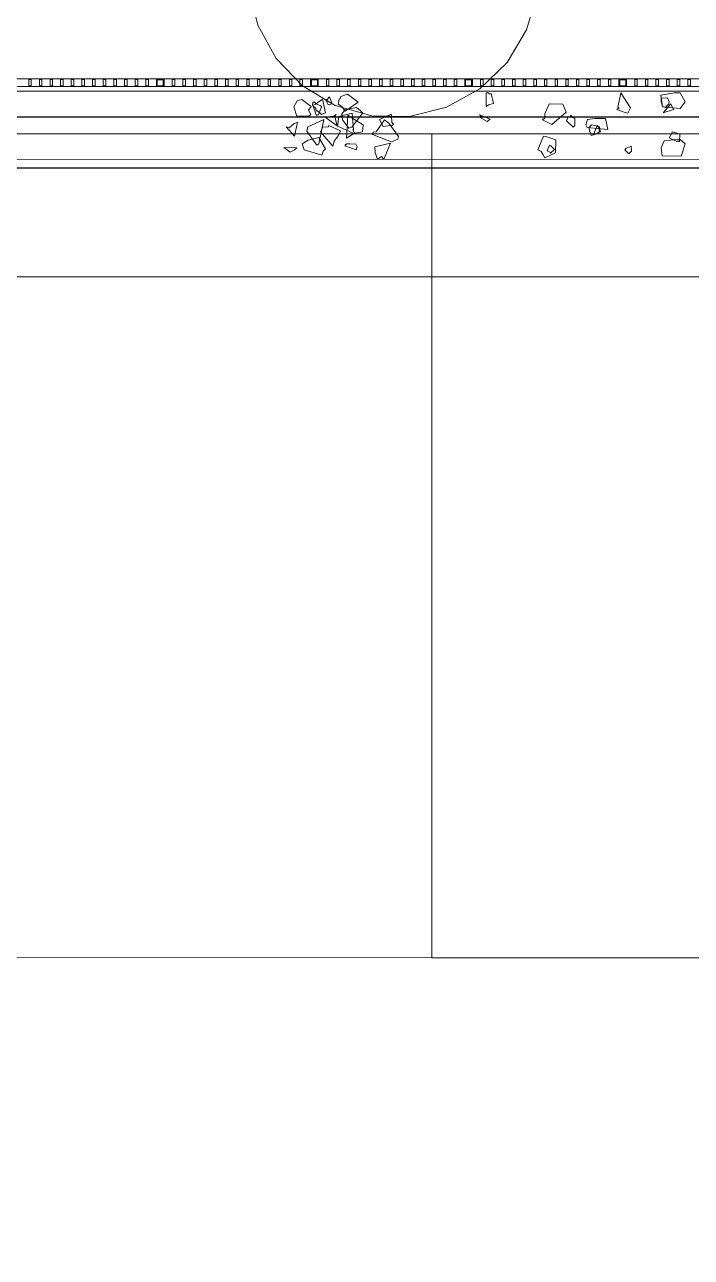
# Model space of a CAD drawing. Header units: millimetres. Extents: x -31757 to 121236, y -27283 to 59400.
# Drawn here: x 52705 to 60541, y -12800 to 1683 of the extents above; entities that cross this region are included whole.
import ezdxf

# ---------------------------------------------------------------- set-up
doc = ezdxf.new("R2010")
doc.units = ezdxf.units.MM
for name, color, linetype, lineweight in [('10_見えがかり', 7, 'Continuous', 13), ('30_敷地・外構', 8, 'Continuous', 9), ('90_図枠', 7, 'Continuous', 25)]:
    doc.layers.add(name, color=color, linetype=linetype, lineweight=lineweight)

msp = doc.modelspace()

# ---------------------------------------------------------------- linework, layer by layer
at = {"layer": '10_見えがかり'}
for points in [[(58728, 2051), (58605, 1622), (58375, 1239), (58054, 929), (57663, 713), (57230, 605), (56784, 612), (56355, 735), (55972, 965), (55662, 1286), (55446, 1677), (55338, 2110)], [(51942, 1047), (54960, 1046), (57978, 1046), (60996, 1046), (64014, 1046), (67032, 1046), (70050, 1045)], [(52676, 1046), (52819, 1046), (52963, 1046), (53106, 1046), (53393, 1046), (53537, 1046), (54254, 1046), (54254, 1039), (54254, 1024), (54254, 1016), (54254, 1009), (54254, 994), (54254, 986), (54254, 979), (54254, 971), (54254, 964), (54254, 956), (54111, 956), (53967, 956), (53824, 956), (53680, 956), (53537, 956), (53393, 956), (53250, 956), (53106, 956), (52963, 956), (52676, 956)], [(52760, 1039), (52763, 1039), (52768, 1039), (52770, 1039), (52775, 1039), (52778, 1039), (52783, 1039), (52783, 1033), (52783, 1020), (52783, 1014), (52783, 1001), (52783, 995), (52783, 989), (52783, 983), (52783, 976), (52783, 970), (52783, 964), (52780, 964), (52775, 964), (52773, 964), (52770, 964), (52765, 964), (52763, 964), (52760, 964), (52758, 964), (52755, 964), (52753, 964), (52753, 970), (52753, 976), (52753, 983), (52753, 989), (52753, 995), (52753, 1001), (52753, 1014), (52753, 1026), (52753, 1033), (52753, 1039), (52755, 1039), (52758, 1039), (52760, 1039)], [(52885, 1039), (52888, 1039), (52890, 1039), (52893, 1039), (52895, 1039), (52898, 1039), (52900, 1039), (52903, 1039), (52908, 1039), (52908, 1026), (52908, 1020), (52908, 1008), (52908, 1001), (52908, 995), (52908, 989), (52908, 983), (52908, 976), (52908, 970), (52908, 964), (52905, 964), (52900, 964), (52898, 964), (52895, 964), (52893, 964), (52888, 964), (52885, 964), (52883, 964), (52880, 964), (52878, 964), (52878, 976), (52878, 989), (52878, 1008), (52878, 1014), (52878, 1026), (52878, 1033), (52878, 1039), (52880, 1039), (52883, 1039), (52885, 1039)], [(53010, 1039), (53013, 1039), (53018, 1039), (53023, 1039), (53025, 1039), (53028, 1039), (53030, 1039), (53033, 1039), (53033, 1026), (53033, 1020), (53033, 1008), (53033, 1001), (53033, 976), (53033, 970), (53033, 964), (53030, 964), (53028, 964), (53025, 964), (53023, 964), (53020, 964), (53018, 964), (53015, 964), (53013, 964), (53010, 964), (53008, 964), (53005, 964), (53003, 964), (53003, 970), (53003, 976), (53003, 983), (53003, 989), (53003, 1001), (53003, 1008), (53003, 1014), (53003, 1020), (53003, 1026), (53003, 1033), (53003, 1039), (53005, 1039), (53008, 1039), (53010, 1039)], [(53135, 1039), (53138, 1039), (53145, 1039), (53148, 1039), (53150, 1039), (53153, 1039), (53155, 1039), (53158, 1039), (53158, 1026), (53158, 1020), (53158, 1014), (53158, 1008), (53158, 995), (53158, 989), (53158, 983), (53158, 976), (53158, 964), (53155, 964), (53153, 964), (53150, 964), (53148, 964), (53145, 964), (53140, 964), (53138, 964), (53135, 964), (53133, 964), (53130, 964), (53128, 964), (53128, 983), (53128, 989), (53128, 1008), (53128, 1014), (53128, 1020), (53128, 1039), (53130, 1039), (53133, 1039), (53135, 1039)], [(53261, 1039), (53263, 1039), (53266, 1039), (53268, 1039), (53271, 1039), (53273, 1039), (53276, 1039), (53278, 1039), (53281, 1039), (53283, 1039), (53283, 1033), (53283, 1020), (53283, 1014), (53283, 1008), (53283, 995), (53283, 983), (53283, 970), (53283, 964), (53281, 964), (53276, 964), (53273, 964), (53271, 964), (53268, 964), (53266, 964), (53263, 964), (53256, 964), (53253, 964), (53253, 970), (53253, 976), (53253, 995), (53253, 1008), (53253, 1020), (53253, 1026), (53253, 1033), (53253, 1039), (53256, 1039), (53258, 1039), (53261, 1039)], [(53386, 1039), (53391, 1039), (53393, 1039), (53396, 1039), (53398, 1039), (53401, 1039), (53403, 1039), (53406, 1039), (53408, 1039), (53408, 1033), (53408, 1026), (53408, 1020), (53408, 1014), (53408, 1008), (53408, 1001), (53408, 995), (53408, 989), (53408, 983), (53408, 976), (53408, 964), (53406, 964), (53403, 964), (53398, 964), (53396, 964), (53393, 964), (53391, 964), (53388, 964), (53386, 964), (53383, 964), (53381, 964), (53378, 964), (53378, 970), (53378, 976), (53378, 983), (53378, 989), (53378, 995), (53378, 1001), (53378, 1008), (53378, 1014), (53378, 1020), (53378, 1026), (53378, 1033), (53378, 1039), (53383, 1039), (53386, 1039)], [(53511, 1039), (53516, 1039), (53518, 1039), (53521, 1039), (53526, 1039), (53528, 1039), (53533, 1039), (53533, 1026), (53533, 1020), (53533, 1008), (53533, 1001), (53533, 989), (53533, 983), (53533, 976), (53533, 970), (53533, 964), (53531, 964), (53528, 964), (53523, 964), (53521, 964), (53516, 964), (53513, 964), (53511, 964), (53508, 964), (53506, 964), (53503, 964), (53503, 970), (53503, 976), (53503, 989), (53503, 995), (53503, 1001), (53503, 1008), (53503, 1014), (53503, 1026), (53503, 1033), (53503, 1039), (53506, 1039), (53508, 1039), (53511, 1039)], [(53636, 1039), (53639, 1039), (53641, 1039), (53644, 1039), (53649, 1039), (53654, 1039), (53659, 1039), (53659, 1033), (53659, 1020), (53659, 1014), (53659, 1001), (53659, 995), (53659, 989), (53659, 983), (53659, 976), (53659, 970), (53659, 964), (53656, 964), (53654, 964), (53651, 964), (53649, 964), (53646, 964), (53644, 964), (53641, 964), (53639, 964), (53636, 964), (53631, 964), (53629, 964), (53629, 970), (53629, 976), (53629, 989), (53629, 1001), (53629, 1014), (53629, 1020), (53629, 1026), (53629, 1033), (53629, 1039), (53631, 1039), (53634, 1039), (53636, 1039)], [(53759, 1039), (53761, 1039), (53764, 1039), (53766, 1039), (53769, 1039), (53771, 1039), (53774, 1039), (53776, 1039), (53779, 1039), (53784, 1039), (53784, 976), (53784, 964), (53781, 964), (53779, 964), (53774, 964), (53771, 964), (53769, 964), (53766, 964), (53764, 964), (53761, 964), (53759, 964), (53756, 964), (53754, 964), (53754, 970), (53754, 976), (53754, 983), (53754, 989), (53754, 995), (53754, 1001), (53754, 1014), (53754, 1020), (53754, 1026), (53754, 1033), (53754, 1039), (53759, 1039)], [(53884, 1039), (53886, 1039), (53889, 1039), (53891, 1039), (53894, 1039), (53896, 1039), (53899, 1039), (53901, 1039), (53904, 1039), (53906, 1039), (53909, 1039), (53909, 1033), (53909, 1026), (53909, 1020), (53909, 1014), (53909, 1008), (53909, 1001), (53909, 995), (53909, 989), (53909, 983), (53909, 976), (53909, 964), (53906, 964), (53904, 964), (53899, 964), (53896, 964), (53891, 964), (53889, 964), (53884, 964), (53881, 964), (53879, 964), (53879, 970), (53879, 976), (53879, 983), (53879, 989), (53879, 995), (53879, 1001), (53879, 1008), (53879, 1014), (53879, 1026), (53879, 1033), (53879, 1039), (53881, 1039), (53884, 1039)], [(54011, 1039), (54014, 1039), (54016, 1039), (54019, 1039), (54021, 1039), (54024, 1039), (54026, 1039), (54029, 1039), (54031, 1039), (54034, 1039), (54034, 1033), (54034, 1026), (54034, 1020), (54034, 1014), (54034, 1008), (54034, 1001), (54034, 995), (54034, 989), (54034, 983), (54034, 976), (54034, 970), (54034, 964), (54031, 964), (54029, 964), (54026, 964), (54024, 964), (54021, 964), (54019, 964), (54016, 964), (54011, 964), (54009, 964), (54006, 964), (54004, 964), (54004, 970), (54004, 976), (54004, 983), (54004, 989), (54004, 1001), (54004, 1008), (54004, 1020), (54004, 1026), (54004, 1039), (54006, 1039), (54009, 1039), (54011, 1039)], [(54137, 1039), (54139, 1039), (54142, 1039), (54147, 1039), (54149, 1039), (54152, 1039), (54154, 1039), (54157, 1039), (54159, 1039), (54159, 1033), (54159, 1026), (54159, 1014), (54159, 1008), (54159, 1001), (54159, 995), (54159, 976), (54159, 970), (54159, 964), (54157, 964), (54154, 964), (54152, 964), (54149, 964), (54147, 964), (54142, 964), (54139, 964), (54137, 964), (54134, 964), (54132, 964), (54129, 964), (54129, 970), (54129, 976), (54129, 983), (54129, 995), (54129, 1008), (54129, 1026), (54129, 1033), (54129, 1039), (54132, 1039), (54137, 1039)], [(54254, 1031), (54254, 1039), (54254, 1046), (54262, 1046), (54269, 1046), (54277, 1046), (54284, 1046), (54292, 1046), (54299, 1046), (54307, 1046), (54314, 1046), (54329, 1046), (54337, 1046), (54344, 1046), (54344, 1039), (54344, 1031), (54344, 1024), (54344, 1009), (54344, 1001), (54344, 994), (54344, 986), (54344, 979), (54344, 971), (54344, 956), (54329, 956), (54322, 956), (54314, 956), (54307, 956), (54299, 956), (54284, 956), (54277, 956), (54269, 956), (54254, 956), (54254, 964), (54254, 971), (54254, 979), (54254, 994), (54254, 1001), (54254, 1009), (54254, 1024), (54254, 1031)], [(54264, 1025), (54264, 1031), (54264, 1036), (54270, 1036), (54288, 1036), (54293, 1036), (54299, 1036), (54305, 1036), (54311, 1036), (54317, 1036), (54328, 1036), (54334, 1036), (54334, 1031), (54334, 1025), (54334, 1019), (54334, 1013), (54334, 1007), (54334, 1001), (54334, 996), (54334, 990), (54334, 984), (54334, 978), (54334, 966), (54328, 966), (54323, 966), (54317, 966), (54311, 966), (54305, 966), (54299, 966), (54293, 966), (54282, 966), (54276, 966), (54270, 966), (54264, 966), (54264, 972), (54264, 978), (54264, 990), (54264, 1001), (54264, 1007), (54264, 1013), (54264, 1019), (54264, 1025)], [(54344, 986), (54344, 994), (54344, 1001), (54344, 1009), (54344, 1016), (54344, 1031), (54344, 1039), (54344, 1046), (54488, 1046), (54631, 1046), (54918, 1046), (55062, 1046), (55205, 1046), (55349, 1046), (55492, 1046), (55779, 1046), (55923, 1046), (56066, 1046), (56066, 1039), (56066, 1031), (56066, 1024), (56066, 1016), (56066, 1009), (56066, 1001), (56066, 994), (56066, 986), (56066, 979), (56066, 971), (56066, 956), (55923, 956), (55779, 956), (55636, 956), (55492, 956), (55349, 956), (55205, 956), (55062, 956), (54918, 956), (54775, 956), (54631, 956), (54488, 956), (54344, 956), (54344, 964), (54344, 971), (54344, 986)], [(54444, 1039), (54447, 1039), (54449, 1039), (54452, 1039), (54454, 1039), (54459, 1039), (54462, 1039), (54464, 1039), (54467, 1039), (54469, 1039), (54469, 1033), (54469, 1026), (54469, 1020), (54469, 1014), (54469, 1008), (54469, 989), (54469, 976), (54469, 964), (54467, 964), (54464, 964), (54462, 964), (54459, 964), (54454, 964), (54452, 964), (54449, 964), (54447, 964), (54444, 964), (54442, 964), (54439, 964), (54439, 970), (54439, 976), (54439, 989), (54439, 995), (54439, 1001), (54439, 1008), (54439, 1014), (54439, 1020), (54439, 1026), (54439, 1039), (54442, 1039), (54444, 1039)], [(54569, 1039), (54572, 1039), (54574, 1039), (54577, 1039), (54579, 1039), (54582, 1039), (54584, 1039), (54587, 1039), (54589, 1039), (54592, 1039), (54594, 1039), (54594, 1033), (54594, 1026), (54594, 1020), (54594, 1014), (54594, 1008), (54594, 1001), (54594, 995), (54594, 989), (54594, 983), (54594, 976), (54594, 964), (54592, 964), (54589, 964), (54587, 964), (54584, 964), (54582, 964), (54579, 964), (54577, 964), (54574, 964), (54572, 964), (54569, 964), (54567, 964), (54564, 964), (54564, 970), (54564, 976), (54564, 983), (54564, 989), (54564, 995), (54564, 1014), (54564, 1020), (54564, 1026), (54564, 1039), (54567, 1039), (54569, 1039)], [(54697, 1039), (54700, 1039), (54705, 1039), (54707, 1039), (54712, 1039), (54715, 1039), (54720, 1039), (54720, 1033), (54720, 1026), (54720, 1020), (54720, 1014), (54720, 995), (54720, 989), (54720, 983), (54720, 976), (54720, 970), (54720, 964), (54717, 964), (54712, 964), (54710, 964), (54707, 964), (54705, 964), (54702, 964), (54700, 964), (54697, 964), (54695, 964), (54692, 964), (54690, 964), (54690, 970), (54690, 976), (54690, 983), (54690, 989), (54690, 995), (54690, 1008), (54690, 1020), (54690, 1026), (54690, 1033), (54690, 1039), (54692, 1039), (54695, 1039), (54697, 1039)], [(54817, 1039), (54820, 1039), (54822, 1039), (54825, 1039), (54827, 1039), (54830, 1039), (54832, 1039), (54835, 1039), (54837, 1039), (54840, 1039), (54842, 1039), (54845, 1039), (54845, 970), (54845, 964), (54842, 964), (54840, 964), (54837, 964), (54835, 964), (54832, 964), (54827, 964), (54825, 964), (54822, 964), (54820, 964), (54817, 964), (54815, 964), (54815, 970), (54815, 983), (54815, 989), (54815, 995), (54815, 1001), (54815, 1008), (54815, 1014), (54815, 1020), (54815, 1026), (54815, 1033), (54815, 1039), (54817, 1039)], [(54945, 1039), (54947, 1039), (54950, 1039), (54952, 1039), (54955, 1039), (54957, 1039), (54960, 1039), (54965, 1039), (54967, 1039), (54970, 1039), (54970, 1033), (54970, 1014), (54970, 1008), (54970, 1001), (54970, 995), (54970, 989), (54970, 983), (54970, 976), (54970, 964), (54967, 964), (54965, 964), (54962, 964), (54960, 964), (54957, 964), (54955, 964), (54952, 964), (54950, 964), (54945, 964), (54942, 964), (54940, 964), (54940, 970), (54940, 976), (54940, 983), (54940, 989), (54940, 1001), (54940, 1008), (54940, 1014), (54940, 1020), (54940, 1026), (54940, 1039), (54942, 1039), (54945, 1039)], [(55072, 1039), (55075, 1039), (55077, 1039), (55080, 1039), (55082, 1039), (55085, 1039), (55087, 1039), (55090, 1039), (55092, 1039), (55095, 1039), (55095, 1033), (55095, 1026), (55095, 1014), (55095, 1001), (55095, 989), (55095, 983), (55095, 976), (55095, 970), (55095, 964), (55092, 964), (55090, 964), (55087, 964), (55085, 964), (55080, 964), (55075, 964), (55072, 964), (55070, 964), (55067, 964), (55065, 964), (55065, 970), (55065, 976), (55065, 983), (55065, 995), (55065, 1008), (55065, 1020), (55065, 1026), (55065, 1033), (55065, 1039), (55067, 1039), (55070, 1039), (55072, 1039)], [(55198, 1039), (55200, 1039), (55203, 1039), (55205, 1039), (55208, 1039), (55210, 1039), (55213, 1039), (55218, 1039), (55220, 1039), (55220, 1033), (55220, 1026), (55220, 1020), (55220, 1014), (55220, 1008), (55220, 1001), (55220, 995), (55220, 989), (55220, 983), (55220, 976), (55220, 970), (55220, 964), (55218, 964), (55215, 964), (55213, 964), (55210, 964), (55208, 964), (55205, 964), (55203, 964), (55200, 964), (55198, 964), (55193, 964), (55190, 964), (55190, 970), (55190, 976), (55190, 989), (55190, 1001), (55190, 1008), (55190, 1014), (55190, 1020), (55190, 1026), (55190, 1033), (55190, 1039), (55193, 1039), (55198, 1039)], [(55320, 1039), (55323, 1039), (55325, 1039), (55333, 1039), (55335, 1039), (55338, 1039), (55340, 1039), (55343, 1039), (55345, 1039), (55345, 1033), (55345, 1020), (55345, 1014), (55345, 1001), (55345, 995), (55345, 989), (55345, 983), (55345, 976), (55345, 964), (55343, 964), (55340, 964), (55338, 964), (55335, 964), (55333, 964), (55330, 964), (55328, 964), (55325, 964), (55323, 964), (55320, 964), (55318, 964), (55315, 964), (55315, 970), (55315, 976), (55315, 983), (55315, 989), (55315, 995), (55315, 1001), (55315, 1008), (55315, 1014), (55315, 1020), (55315, 1026), (55315, 1033), (55315, 1039), (55318, 1039), (55320, 1039)], [(55448, 1039), (55450, 1039), (55453, 1039), (55455, 1039), (55460, 1039), (55463, 1039), (55465, 1039), (55468, 1039), (55470, 1039), (55470, 1033), (55470, 1026), (55470, 1008), (55470, 1001), (55470, 995), (55470, 989), (55470, 976), (55470, 970), (55470, 964), (55468, 964), (55465, 964), (55463, 964), (55460, 964), (55458, 964), (55455, 964), (55453, 964), (55450, 964), (55448, 964), (55445, 964), (55443, 964), (55440, 964), (55440, 970), (55440, 983), (55440, 989), (55440, 995), (55440, 1001), (55440, 1008), (55440, 1014), (55440, 1020), (55440, 1033), (55440, 1039), (55443, 1039), (55445, 1039), (55448, 1039)], [(55573, 1039), (55576, 1039), (55578, 1039), (55581, 1039), (55583, 1039), (55586, 1039), (55588, 1039), (55591, 1039), (55593, 1039), (55596, 1039), (55596, 1033), (55596, 1026), (55596, 1020), (55596, 1014), (55596, 1008), (55596, 1001), (55596, 995), (55596, 989), (55596, 983), (55596, 976), (55596, 970), (55596, 964), (55593, 964), (55591, 964), (55588, 964), (55586, 964), (55583, 964), (55581, 964), (55578, 964), (55576, 964), (55573, 964), (55571, 964), (55568, 964), (55566, 964), (55566, 976), (55566, 989), (55566, 1014), (55566, 1020), (55566, 1026), (55566, 1033), (55566, 1039), (55568, 1039), (55573, 1039)], [(55698, 1039), (55701, 1039), (55703, 1039), (55706, 1039), (55711, 1039), (55713, 1039), (55716, 1039), (55718, 1039), (55721, 1039), (55721, 1033), (55721, 1026), (55721, 1020), (55721, 1014), (55721, 1008), (55721, 1001), (55721, 995), (55721, 989), (55721, 983), (55721, 976), (55721, 970), (55721, 964), (55718, 964), (55716, 964), (55713, 964), (55711, 964), (55708, 964), (55706, 964), (55703, 964), (55701, 964), (55698, 964), (55696, 964), (55693, 964), (55691, 964), (55691, 970), (55691, 976), (55691, 989), (55691, 995), (55691, 1001), (55691, 1008), (55691, 1014), (55691, 1026), (55691, 1033), (55691, 1039), (55693, 1039), (55696, 1039), (55698, 1039)], [(55823, 1039), (55826, 1039), (55828, 1039), (55831, 1039), (55833, 1039), (55836, 1039), (55838, 1039), (55841, 1039), (55843, 1039), (55846, 1039), (55846, 1033), (55846, 1026), (55846, 1020), (55846, 1014), (55846, 1008), (55846, 1001), (55846, 989), (55846, 976), (55846, 970), (55846, 964), (55843, 964), (55841, 964), (55838, 964), (55836, 964), (55833, 964), (55828, 964), (55826, 964), (55823, 964), (55821, 964), (55818, 964), (55816, 964), (55816, 970), (55816, 983), (55816, 989), (55816, 995), (55816, 1001), (55816, 1014), (55816, 1020), (55816, 1033), (55816, 1039), (55818, 1039), (55821, 1039), (55823, 1039)], [(55948, 1039), (55951, 1039), (55953, 1039), (55958, 1039), (55963, 1039), (55966, 1039), (55968, 1039), (55971, 1039), (55971, 1033), (55971, 1026), (55971, 1020), (55971, 1014), (55971, 1001), (55971, 995), (55971, 989), (55971, 976), (55971, 970), (55971, 964), (55968, 964), (55966, 964), (55963, 964), (55961, 964), (55958, 964), (55956, 964), (55953, 964), (55951, 964), (55948, 964), (55943, 964), (55941, 964), (55941, 970), (55941, 983), (55941, 995), (55941, 1008), (55941, 1020), (55941, 1033), (55941, 1039), (55943, 1039), (55948, 1039)], [(56066, 1031), (56066, 1039), (56066, 1046), (56074, 1046), (56081, 1046), (56089, 1046), (56096, 1046), (56104, 1046), (56111, 1046), (56119, 1046), (56126, 1046), (56134, 1046), (56141, 1046), (56149, 1046), (56156, 1046), (56156, 1039), (56156, 1031), (56156, 1024), (56156, 1016), (56156, 1009), (56156, 1001), (56156, 986), (56156, 979), (56156, 971), (56156, 956), (56141, 956), (56134, 956), (56126, 956), (56119, 956), (56104, 956), (56096, 956), (56089, 956), (56081, 956), (56074, 956), (56066, 956), (56066, 964), (56066, 971), (56066, 979), (56066, 994), (56066, 1001), (56066, 1009), (56066, 1024), (56066, 1031)], [(56076, 1030), (56076, 1036), (56082, 1036), (56088, 1036), (56099, 1036), (56105, 1036), (56111, 1036), (56117, 1036), (56123, 1036), (56129, 1036), (56134, 1036), (56140, 1036), (56146, 1036), (56146, 1030), (56146, 1025), (56146, 1019), (56146, 1013), (56146, 1007), (56146, 1001), (56146, 990), (56146, 984), (56146, 978), (56146, 972), (56146, 966), (56140, 966), (56134, 966), (56117, 966), (56111, 966), (56105, 966), (56099, 966), (56094, 966), (56088, 966), (56082, 966), (56076, 966), (56076, 972), (56076, 978), (56076, 984), (56076, 990), (56076, 1001), (56076, 1007), (56076, 1013), (56076, 1019), (56076, 1025), (56076, 1030)], [(56156, 986), (56156, 994), (56156, 1001), (56156, 1009), (56156, 1016), (56156, 1024), (56156, 1031), (56156, 1039), (56156, 1046), (56443, 1046), (56587, 1046), (56730, 1046), (56873, 1046), (57017, 1046), (57160, 1046), (57304, 1046), (57447, 1046), (57591, 1046), (57878, 1046), (57878, 1039), (57878, 1031), (57878, 1024), (57878, 1016), (57878, 1009), (57878, 994), (57878, 979), (57878, 971), (57878, 956), (57734, 956), (57591, 956), (57447, 956), (57304, 956), (57160, 956), (57017, 956), (56873, 956), (56730, 956), (56587, 956), (56443, 956), (56156, 956), (56156, 964), (56156, 971), (56156, 979), (56156, 986)], [(56259, 1039), (56261, 1039), (56264, 1039), (56266, 1039), (56269, 1039), (56271, 1039), (56274, 1039), (56276, 1039), (56279, 1039), (56281, 1039), (56281, 1026), (56281, 1020), (56281, 995), (56281, 989), (56281, 976), (56281, 970), (56281, 964), (56279, 964), (56276, 964), (56274, 964), (56271, 964), (56269, 964), (56266, 964), (56264, 964), (56261, 964), (56256, 964), (56254, 964), (56251, 964), (56251, 970), (56251, 976), (56251, 982), (56251, 989), (56251, 995), (56251, 1020), (56251, 1026), (56251, 1032), (56251, 1039), (56254, 1039), (56256, 1039), (56259, 1039)], [(56384, 1039), (56386, 1039), (56389, 1039), (56394, 1039), (56396, 1039), (56399, 1039), (56401, 1039), (56404, 1039), (56406, 1039), (56406, 1026), (56406, 1020), (56406, 1014), (56406, 1007), (56406, 976), (56406, 970), (56406, 964), (56404, 964), (56401, 964), (56399, 964), (56396, 964), (56394, 964), (56391, 964), (56389, 964), (56386, 964), (56384, 964), (56381, 964), (56379, 964), (56376, 964), (56376, 970), (56376, 982), (56376, 989), (56376, 995), (56376, 1001), (56376, 1007), (56376, 1014), (56376, 1020), (56376, 1026), (56376, 1032), (56376, 1039), (56379, 1039), (56381, 1039), (56384, 1039)], [(56509, 1039), (56514, 1039), (56519, 1039), (56521, 1039), (56524, 1039), (56529, 1039), (56531, 1039), (56531, 1032), (56531, 1026), (56531, 1020), (56531, 1014), (56531, 995), (56531, 989), (56531, 982), (56531, 976), (56531, 964), (56529, 964), (56526, 964), (56524, 964), (56521, 964), (56519, 964), (56516, 964), (56514, 964), (56509, 964), (56504, 964), (56501, 964), (56501, 970), (56501, 976), (56501, 982), (56501, 989), (56501, 995), (56501, 1007), (56501, 1014), (56501, 1026), (56501, 1032), (56501, 1039), (56504, 1039), (56506, 1039), (56509, 1039)], [(56634, 1039), (56637, 1039), (56639, 1039), (56642, 1039), (56647, 1039), (56649, 1039), (56652, 1039), (56654, 1039), (56657, 1039), (56657, 1032), (56657, 1026), (56657, 1020), (56657, 1014), (56657, 1007), (56657, 1001), (56657, 995), (56657, 989), (56657, 982), (56657, 976), (56657, 970), (56657, 964), (56654, 964), (56652, 964), (56649, 964), (56647, 964), (56642, 964), (56639, 964), (56637, 964), (56634, 964), (56632, 964), (56629, 964), (56627, 964), (56627, 970), (56627, 976), (56627, 982), (56627, 989), (56627, 995), (56627, 1001), (56627, 1014), (56627, 1020), (56627, 1026), (56627, 1032), (56627, 1039), (56629, 1039), (56634, 1039)], [(56759, 1039), (56762, 1039), (56764, 1039), (56767, 1039), (56769, 1039), (56774, 1039), (56777, 1039), (56779, 1039), (56782, 1039), (56782, 1032), (56782, 1026), (56782, 1020), (56782, 1014), (56782, 995), (56782, 989), (56782, 982), (56782, 976), (56782, 970), (56782, 964), (56779, 964), (56777, 964), (56774, 964), (56772, 964), (56769, 964), (56767, 964), (56764, 964), (56762, 964), (56759, 964), (56757, 964), (56754, 964), (56752, 964), (56752, 970), (56752, 976), (56752, 982), (56752, 995), (56752, 1001), (56752, 1007), (56752, 1014), (56752, 1020), (56752, 1026), (56752, 1032), (56752, 1039), (56754, 1039), (56757, 1039), (56759, 1039)], [(56884, 1039), (56887, 1039), (56892, 1039), (56897, 1039), (56899, 1039), (56902, 1039), (56904, 1039), (56907, 1039), (56907, 1032), (56907, 1026), (56907, 1020), (56907, 1014), (56907, 1007), (56907, 995), (56907, 989), (56907, 976), (56907, 964), (56904, 964), (56902, 964), (56899, 964), (56894, 964), (56889, 964), (56887, 964), (56884, 964), (56882, 964), (56877, 964), (56877, 970), (56877, 982), (56877, 989), (56877, 1001), (56877, 1014), (56877, 1032), (56877, 1039), (56879, 1039), (56882, 1039), (56884, 1039)], [(57009, 1039), (57012, 1039), (57014, 1039), (57017, 1039), (57019, 1039), (57022, 1039), (57024, 1039), (57027, 1039), (57029, 1039), (57032, 1039), (57032, 1032), (57032, 1026), (57032, 1007), (57032, 1001), (57032, 995), (57032, 989), (57032, 982), (57032, 976), (57032, 970), (57032, 964), (57029, 964), (57027, 964), (57024, 964), (57022, 964), (57019, 964), (57017, 964), (57014, 964), (57012, 964), (57009, 964), (57007, 964), (57004, 964), (57002, 964), (57002, 970), (57002, 976), (57002, 995), (57002, 1007), (57002, 1014), (57002, 1020), (57002, 1026), (57002, 1032), (57002, 1039), (57004, 1039), (57009, 1039)], [(57132, 1039), (57135, 1039), (57137, 1039), (57140, 1039), (57142, 1039), (57145, 1039), (57147, 1039), (57150, 1039), (57152, 1039), (57157, 1039), (57157, 1032), (57157, 1026), (57157, 1020), (57157, 1014), (57157, 1007), (57157, 1001), (57157, 995), (57157, 989), (57157, 982), (57157, 976), (57157, 964), (57155, 964), (57152, 964), (57150, 964), (57147, 964), (57145, 964), (57142, 964), (57140, 964), (57135, 964), (57132, 964), (57130, 964), (57127, 964), (57127, 970), (57127, 976), (57127, 982), (57127, 989), (57127, 995), (57127, 1001), (57127, 1007), (57127, 1014), (57127, 1020), (57127, 1026), (57127, 1032), (57127, 1039), (57132, 1039)], [(57260, 1039), (57262, 1039), (57272, 1039), (57275, 1039), (57282, 1039), (57282, 1020), (57282, 1014), (57282, 995), (57282, 989), (57282, 982), (57282, 964), (57277, 964), (57275, 964), (57272, 964), (57270, 964), (57267, 964), (57262, 964), (57260, 964), (57257, 964), (57255, 964), (57252, 964), (57252, 970), (57252, 982), (57252, 989), (57252, 1001), (57252, 1014), (57252, 1032), (57252, 1039), (57260, 1039)], [(57385, 1039), (57390, 1039), (57395, 1039), (57402, 1039), (57405, 1039), (57407, 1039), (57407, 1032), (57407, 1026), (57407, 1020), (57407, 1014), (57407, 1007), (57407, 995), (57407, 989), (57407, 982), (57407, 976), (57407, 964), (57405, 964), (57402, 964), (57400, 964), (57397, 964), (57395, 964), (57390, 964), (57387, 964), (57385, 964), (57382, 964), (57377, 964), (57377, 970), (57377, 976), (57377, 982), (57377, 989), (57377, 995), (57377, 1007), (57377, 1014), (57377, 1020), (57377, 1026), (57377, 1032), (57377, 1039), (57380, 1039), (57382, 1039), (57385, 1039)], [(57507, 1039), (57510, 1039), (57512, 1039), (57515, 1039), (57517, 1039), (57520, 1039), (57522, 1039), (57525, 1039), (57530, 1039), (57532, 1039), (57532, 1032), (57532, 1026), (57532, 1020), (57532, 1014), (57532, 1007), (57532, 976), (57532, 964), (57530, 964), (57527, 964), (57525, 964), (57522, 964), (57520, 964), (57517, 964), (57515, 964), (57512, 964), (57510, 964), (57507, 964), (57505, 964), (57502, 964), (57502, 970), (57502, 976), (57502, 982), (57502, 989), (57502, 1001), (57502, 1014), (57502, 1020), (57502, 1026), (57502, 1032), (57502, 1039), (57505, 1039), (57507, 1039)], [(57635, 1039), (57638, 1039), (57640, 1039), (57645, 1039), (57648, 1039), (57650, 1039), (57653, 1039), (57658, 1039), (57658, 1026), (57658, 1020), (57658, 1014), (57658, 1007), (57658, 1001), (57658, 995), (57658, 982), (57658, 976), (57658, 964), (57653, 964), (57650, 964), (57648, 964), (57645, 964), (57643, 964), (57640, 964), (57635, 964), (57633, 964), (57630, 964), (57628, 964), (57628, 970), (57628, 976), (57628, 995), (57628, 1001), (57628, 1007), (57628, 1014), (57628, 1020), (57628, 1032), (57628, 1039), (57633, 1039), (57635, 1039)], [(57760, 1039), (57763, 1039), (57765, 1039), (57770, 1039), (57773, 1039), (57775, 1039), (57778, 1039), (57780, 1039), (57783, 1039), (57783, 1026), (57783, 1020), (57783, 1014), (57783, 1007), (57783, 1001), (57783, 995), (57783, 989), (57783, 982), (57783, 976), (57783, 964), (57780, 964), (57778, 964), (57775, 964), (57773, 964), (57770, 964), (57768, 964), (57765, 964), (57763, 964), (57758, 964), (57755, 964), (57753, 964), (57753, 970), (57753, 976), (57753, 995), (57753, 1007), (57753, 1014), (57753, 1026), (57753, 1032), (57753, 1039), (57758, 1039), (57760, 1039)], [(57878, 1031), (57878, 1039), (57878, 1046), (57885, 1046), (57893, 1046), (57900, 1046), (57908, 1046), (57915, 1046), (57923, 1046), (57930, 1046), (57938, 1046), (57945, 1046), (57953, 1046), (57960, 1046), (57968, 1046), (57968, 1039), (57968, 1031), (57968, 1024), (57968, 1016), (57968, 1009), (57968, 1001), (57968, 986), (57968, 979), (57968, 971), (57968, 956), (57960, 956), (57953, 956), (57945, 956), (57938, 956), (57930, 956), (57923, 956), (57915, 956), (57908, 956), (57900, 956), (57893, 956), (57885, 956), (57878, 956), (57878, 964), (57878, 971), (57878, 979), (57878, 986), (57878, 994), (57878, 1009), (57878, 1024), (57878, 1031)], [(57888, 1030), (57888, 1036), (57894, 1036), (57905, 1036), (57911, 1036), (57917, 1036), (57923, 1036), (57935, 1036), (57940, 1036), (57952, 1036), (57958, 1036), (57958, 1030), (57958, 1024), (57958, 1019), (57958, 1013), (57958, 1001), (57958, 995), (57958, 989), (57958, 984), (57958, 978), (57958, 966), (57952, 966), (57946, 966), (57940, 966), (57935, 966), (57929, 966), (57923, 966), (57917, 966), (57911, 966), (57900, 966), (57894, 966), (57888, 966), (57888, 972), (57888, 984), (57888, 989), (57888, 995), (57888, 1007), (57888, 1013), (57888, 1019), (57888, 1030)], [(57968, 986), (57968, 994), (57968, 1001), (57968, 1009), (57968, 1016), (57968, 1024), (57968, 1031), (57968, 1039), (57968, 1046), (58255, 1046), (58542, 1046), (58685, 1046), (58829, 1046), (58972, 1046), (59403, 1046), (59546, 1046), (59690, 1046), (59690, 1039), (59690, 1031), (59690, 1024), (59690, 1016), (59690, 1009), (59690, 994), (59690, 986), (59690, 979), (59690, 971), (59690, 956), (59403, 956), (59259, 956), (59116, 956), (58972, 956), (58829, 956), (58685, 956), (58542, 956), (58255, 956), (58111, 956), (57968, 956), (57968, 964), (57968, 971), (57968, 979), (57968, 986)], [(58071, 1039), (58073, 1039), (58076, 1039), (58078, 1039), (58088, 1039), (58091, 1039), (58093, 1039), (58093, 1032), (58093, 1026), (58093, 1020), (58093, 1014), (58093, 1007), (58093, 1001), (58093, 995), (58093, 989), (58093, 982), (58093, 976), (58093, 970), (58093, 964), (58088, 964), (58086, 964), (58083, 964), (58081, 964), (58078, 964), (58076, 964), (58073, 964), (58068, 964), (58066, 964), (58063, 964), (58063, 970), (58063, 976), (58063, 982), (58063, 989), (58063, 995), (58063, 1007), (58063, 1014), (58063, 1020), (58063, 1032), (58063, 1039), (58066, 1039), (58068, 1039), (58071, 1039)], [(58196, 1039), (58198, 1039), (58201, 1039), (58206, 1039), (58208, 1039), (58211, 1039), (58213, 1039), (58216, 1039), (58218, 1039), (58218, 1026), (58218, 1020), (58218, 1014), (58218, 1007), (58218, 1001), (58218, 989), (58218, 982), (58218, 976), (58218, 964), (58216, 964), (58213, 964), (58211, 964), (58208, 964), (58206, 964), (58201, 964), (58198, 964), (58196, 964), (58193, 964), (58191, 964), (58188, 964), (58188, 970), (58188, 982), (58188, 995), (58188, 1007), (58188, 1014), (58188, 1020), (58188, 1032), (58188, 1039), (58196, 1039)], [(58321, 1039), (58323, 1039), (58326, 1039), (58331, 1039), (58333, 1039), (58336, 1039), (58338, 1039), (58343, 1039), (58343, 1026), (58343, 1020), (58343, 1007), (58343, 995), (58343, 982), (58343, 976), (58343, 964), (58338, 964), (58336, 964), (58333, 964), (58331, 964), (58328, 964), (58326, 964), (58321, 964), (58318, 964), (58313, 964), (58313, 970), (58313, 976), (58313, 982), (58313, 989), (58313, 995), (58313, 1001), (58313, 1014), (58313, 1020), (58313, 1026), (58313, 1032), (58313, 1039), (58318, 1039), (58321, 1039)], [(58446, 1039), (58448, 1039), (58451, 1039), (58453, 1039), (58456, 1039), (58458, 1039), (58463, 1039), (58466, 1039), (58468, 1039), (58468, 1032), (58468, 1026), (58468, 1020), (58468, 1014), (58468, 995), (58468, 982), (58468, 976), (58468, 970), (58468, 964), (58466, 964), (58463, 964), (58458, 964), (58456, 964), (58451, 964), (58448, 964), (58443, 964), (58441, 964), (58438, 964), (58438, 970), (58438, 976), (58438, 982), (58438, 989), (58438, 995), (58438, 1001), (58438, 1014), (58438, 1020), (58438, 1026), (58438, 1032), (58438, 1039), (58441, 1039), (58443, 1039), (58446, 1039)], [(58569, 1039), (58571, 1039), (58574, 1039), (58576, 1039), (58579, 1039), (58581, 1039), (58586, 1039), (58589, 1039), (58591, 1039), (58594, 1039), (58594, 1026), (58594, 1020), (58594, 1007), (58594, 995), (58594, 982), (58594, 976), (58594, 964), (58591, 964), (58589, 964), (58586, 964), (58584, 964), (58581, 964), (58574, 964), (58571, 964), (58569, 964), (58566, 964), (58564, 964), (58564, 970), (58564, 976), (58564, 989), (58564, 995), (58564, 1007), (58564, 1014), (58564, 1020), (58564, 1026), (58564, 1032), (58564, 1039), (58566, 1039), (58569, 1039)], [(58696, 1039), (58699, 1039), (58701, 1039), (58704, 1039), (58706, 1039), (58709, 1039), (58714, 1039), (58716, 1039), (58719, 1039), (58719, 1032), (58719, 1026), (58719, 1014), (58719, 1001), (58719, 989), (58719, 982), (58719, 976), (58719, 970), (58719, 964), (58714, 964), (58711, 964), (58709, 964), (58706, 964), (58704, 964), (58701, 964), (58699, 964), (58696, 964), (58694, 964), (58691, 964), (58689, 964), (58689, 970), (58689, 982), (58689, 989), (58689, 995), (58689, 1007), (58689, 1014), (58689, 1020), (58689, 1032), (58689, 1039), (58691, 1039), (58694, 1039), (58696, 1039)], [(58821, 1039), (58824, 1039), (58826, 1039), (58829, 1039), (58831, 1039), (58834, 1039), (58836, 1039), (58839, 1039), (58841, 1039), (58844, 1039), (58844, 1032), (58844, 1026), (58844, 1020), (58844, 1014), (58844, 1007), (58844, 995), (58844, 989), (58844, 982), (58844, 976), (58844, 970), (58844, 964), (58841, 964), (58839, 964), (58836, 964), (58834, 964), (58831, 964), (58829, 964), (58824, 964), (58821, 964), (58819, 964), (58816, 964), (58814, 964), (58814, 976), (58814, 982), (58814, 989), (58814, 995), (58814, 1001), (58814, 1014), (58814, 1020), (58814, 1026), (58814, 1039), (58816, 1039), (58819, 1039), (58821, 1039)], [(58946, 1039), (58949, 1039), (58951, 1039), (58956, 1039), (58959, 1039), (58961, 1039), (58966, 1039), (58969, 1039), (58969, 1032), (58969, 1014), (58969, 1007), (58969, 976), (58969, 964), (58966, 964), (58964, 964), (58959, 964), (58956, 964), (58951, 964), (58949, 964), (58946, 964), (58944, 964), (58941, 964), (58939, 964), (58939, 976), (58939, 982), (58939, 989), (58939, 1007), (58939, 1014), (58939, 1020), (58939, 1026), (58939, 1039), (58941, 1039), (58946, 1039)], [(59074, 1039), (59077, 1039), (59079, 1039), (59082, 1039), (59084, 1039), (59087, 1039), (59089, 1039), (59092, 1039), (59094, 1039), (59094, 1032), (59094, 1026), (59094, 1020), (59094, 1014), (59094, 1007), (59094, 995), (59094, 989), (59094, 982), (59094, 976), (59094, 964), (59089, 964), (59087, 964), (59084, 964), (59082, 964), (59079, 964), (59077, 964), (59074, 964), (59072, 964), (59069, 964), (59067, 964), (59064, 964), (59064, 970), (59064, 976), (59064, 982), (59064, 989), (59064, 995), (59064, 1007), (59064, 1014), (59064, 1026), (59064, 1032), (59064, 1039), (59067, 1039), (59069, 1039), (59074, 1039)], [(59199, 1039), (59202, 1039), (59204, 1039), (59207, 1039), (59212, 1039), (59214, 1039), (59219, 1039), (59219, 1032), (59219, 1026), (59219, 1020), (59219, 1014), (59219, 1007), (59219, 995), (59219, 989), (59219, 982), (59219, 976), (59219, 970), (59219, 964), (59217, 964), (59214, 964), (59212, 964), (59209, 964), (59204, 964), (59202, 964), (59199, 964), (59197, 964), (59194, 964), (59192, 964), (59189, 964), (59189, 970), (59189, 976), (59189, 982), (59189, 989), (59189, 995), (59189, 1007), (59189, 1014), (59189, 1026), (59189, 1032), (59189, 1039), (59192, 1039), (59194, 1039), (59199, 1039)], [(59319, 1039), (59322, 1039), (59324, 1039), (59327, 1039), (59329, 1039), (59332, 1039), (59334, 1039), (59337, 1039), (59339, 1039), (59342, 1039), (59344, 1039), (59344, 1032), (59344, 1007), (59344, 995), (59344, 989), (59344, 982), (59344, 976), (59344, 964), (59342, 964), (59339, 964), (59337, 964), (59334, 964), (59332, 964), (59329, 964), (59327, 964), (59324, 964), (59322, 964), (59319, 964), (59317, 964), (59314, 964), (59314, 970), (59314, 976), (59314, 982), (59314, 989), (59314, 1001), (59314, 1014), (59314, 1020), (59314, 1026), (59314, 1032), (59314, 1039), (59317, 1039), (59319, 1039)], [(59447, 1039), (59449, 1039), (59452, 1039), (59454, 1039), (59457, 1039), (59459, 1039), (59462, 1039), (59464, 1039), (59467, 1039), (59469, 1039), (59469, 1026), (59469, 1020), (59469, 1014), (59469, 1007), (59469, 1001), (59469, 989), (59469, 982), (59469, 976), (59469, 970), (59469, 964), (59467, 964), (59464, 964), (59462, 964), (59459, 964), (59457, 964), (59449, 964), (59447, 964), (59444, 964), (59442, 964), (59439, 964), (59439, 970), (59439, 989), (59439, 1001), (59439, 1014), (59439, 1026), (59439, 1032), (59439, 1039), (59442, 1039), (59444, 1039), (59447, 1039)], [(59572, 1039), (59575, 1039), (59577, 1039), (59582, 1039), (59585, 1039), (59587, 1039), (59590, 1039), (59592, 1039), (59595, 1039), (59595, 1032), (59595, 1026), (59595, 1020), (59595, 1014), (59595, 1007), (59595, 1001), (59595, 995), (59595, 989), (59595, 982), (59595, 976), (59595, 970), (59595, 964), (59592, 964), (59590, 964), (59587, 964), (59585, 964), (59582, 964), (59580, 964), (59577, 964), (59572, 964), (59570, 964), (59567, 964), (59565, 964), (59565, 970), (59565, 976), (59565, 982), (59565, 989), (59565, 995), (59565, 1001), (59565, 1007), (59565, 1014), (59565, 1020), (59565, 1026), (59565, 1032), (59565, 1039), (59567, 1039), (59570, 1039), (59572, 1039)], [(59690, 1039), (59690, 1046), (59697, 1046), (59705, 1046), (59712, 1046), (59720, 1046), (59727, 1046), (59735, 1046), (59742, 1046), (59750, 1046), (59757, 1046), (59765, 1046), (59772, 1046), (59780, 1046), (59780, 1038), (59780, 1031), (59780, 1024), (59780, 1016), (59780, 1009), (59780, 1001), (59780, 994), (59780, 986), (59780, 979), (59780, 971), (59780, 963), (59780, 956), (59772, 956), (59765, 956), (59757, 956), (59750, 956), (59742, 956), (59727, 956), (59720, 956), (59712, 956), (59705, 956), (59697, 956), (59690, 956), (59690, 964), (59690, 971), (59690, 986), (59690, 994), (59690, 1001), (59690, 1009), (59690, 1016), (59690, 1024), (59690, 1031), (59690, 1039)], [(59700, 1030), (59700, 1036), (59706, 1036), (59711, 1036), (59723, 1036), (59729, 1036), (59735, 1036), (59741, 1036), (59746, 1036), (59752, 1036), (59758, 1036), (59764, 1036), (59770, 1036), (59770, 1030), (59770, 1024), (59770, 1019), (59770, 1007), (59770, 1001), (59770, 995), (59770, 989), (59770, 984), (59770, 978), (59770, 972), (59770, 966), (59764, 966), (59758, 966), (59752, 966), (59746, 966), (59741, 966), (59735, 966), (59723, 966), (59717, 966), (59711, 966), (59706, 966), (59700, 966), (59700, 972), (59700, 978), (59700, 984), (59700, 989), (59700, 995), (59700, 1001), (59700, 1007), (59700, 1013), (59700, 1019), (59700, 1030)], [(59780, 1009), (59780, 1016), (59780, 1031), (59780, 1038), (59780, 1046), (60067, 1046), (60210, 1046), (60354, 1046), (60928, 1046)], [(59882, 1038), (59885, 1038), (59887, 1038), (59890, 1038), (59892, 1038), (59895, 1038), (59897, 1038), (59900, 1038), (59902, 1038), (59905, 1038), (59905, 1020), (59905, 1014), (59905, 1007), (59905, 976), (59905, 970), (59905, 963), (59902, 963), (59900, 963), (59897, 963), (59895, 963), (59892, 963), (59890, 963), (59887, 963), (59885, 963), (59880, 963), (59877, 963), (59875, 963), (59875, 970), (59875, 976), (59875, 982), (59875, 988), (59875, 995), (59875, 1001), (59875, 1014), (59875, 1020), (59875, 1026), (59875, 1032), (59875, 1038), (59880, 1038), (59882, 1038)], [(60008, 1038), (60010, 1038), (60013, 1038), (60015, 1038), (60018, 1038), (60020, 1038), (60023, 1038), (60025, 1038), (60028, 1038), (60030, 1038), (60030, 1032), (60030, 1026), (60030, 1020), (60030, 1014), (60030, 1007), (60030, 1001), (60030, 995), (60030, 988), (60030, 982), (60030, 976), (60030, 970), (60030, 963), (60028, 963), (60025, 963), (60023, 963), (60020, 963), (60018, 963), (60015, 963), (60013, 963), (60010, 963), (60008, 963), (60005, 963), (60003, 963), (60000, 963), (60000, 970), (60000, 976), (60000, 982), (60000, 988), (60000, 995), (60000, 1001), (60000, 1007), (60000, 1014), (60000, 1026), (60000, 1032), (60000, 1038), (60003, 1038), (60005, 1038), (60008, 1038)], [(60130, 1038), (60133, 1038), (60135, 1038), (60140, 1038), (60143, 1038), (60145, 1038), (60148, 1038), (60150, 1038), (60153, 1038), (60155, 1038), (60155, 1032), (60155, 1020), (60155, 1007), (60155, 995), (60155, 988), (60155, 982), (60155, 976), (60155, 963), (60150, 963), (60148, 963), (60145, 963), (60143, 963), (60138, 963), (60135, 963), (60133, 963), (60130, 963), (60128, 963), (60125, 963), (60125, 970), (60125, 976), (60125, 982), (60125, 988), (60125, 995), (60125, 1007), (60125, 1020), (60125, 1026), (60125, 1032), (60125, 1038), (60128, 1038), (60130, 1038)], [(60258, 1038), (60260, 1038), (60263, 1038), (60270, 1038), (60273, 1038), (60275, 1038), (60278, 1038), (60280, 1038), (60280, 1032), (60280, 1026), (60280, 995), (60280, 988), (60280, 976), (60280, 970), (60280, 963), (60278, 963), (60275, 963), (60273, 963), (60270, 963), (60268, 963), (60265, 963), (60263, 963), (60260, 963), (60258, 963), (60255, 963), (60253, 963), (60250, 963), (60250, 976), (60250, 982), (60250, 988), (60250, 995), (60250, 1007), (60250, 1020), (60250, 1026), (60250, 1032), (60250, 1038), (60253, 1038), (60255, 1038), (60258, 1038)], [(60380, 1038), (60383, 1038), (60385, 1038), (60388, 1038), (60390, 1038), (60393, 1038), (60395, 1038), (60398, 1038), (60400, 1038), (60403, 1038), (60405, 1038), (60405, 1032), (60405, 1007), (60405, 995), (60405, 988), (60405, 982), (60405, 976), (60405, 963), (60403, 963), (60400, 963), (60398, 963), (60395, 963), (60393, 963), (60390, 963), (60388, 963), (60385, 963), (60383, 963), (60380, 963), (60378, 963), (60375, 963), (60375, 976), (60375, 982), (60375, 995), (60375, 1007), (60375, 1013), (60375, 1020), (60375, 1026), (60375, 1038), (60378, 1038), (60380, 1038)], [(60513, 1038), (60518, 1038), (60526, 1038), (60528, 1038), (60531, 1038), (60531, 1020), (60531, 1013), (60531, 1007), (60531, 988), (60531, 982), (60531, 963), (60528, 963), (60526, 963), (60523, 963), (60521, 963), (60518, 963), (60516, 963), (60511, 963), (60508, 963), (60506, 963), (60503, 963), (60501, 963), (60501, 970), (60501, 982), (60501, 988), (60501, 1001), (60501, 1007), (60501, 1013), (60501, 1020), (60501, 1026), (60501, 1032), (60501, 1038), (60503, 1038), (60506, 1038), (60513, 1038)], [(76236, 900), (76236, 100), (25245, 103), (25245, 903), (76236, 900)], [(73068, 955), (67032, 956), (64014, 956), (60996, 956), (57978, 956), (54960, 956), (51942, 957)], [(58152, 881), (58171, 867), (58187, 873), (58217, 756), (58158, 741), (58131, 721), (58128, 881), (58152, 881)], [(59691, 706), (59675, 708), (59712, 881), (59824, 707), (59794, 645), (59764, 649), (59666, 686), (59691, 706)], [(60641, 956), (60497, 956), (59780, 956), (59780, 963), (59780, 971), (59780, 979), (59780, 986), (59780, 994), (59780, 1009)], [(60182, 855), (60343, 881), (60411, 881), (60467, 775), (60410, 697), (60203, 719), (60182, 855)], [(55962, 804), (56071, 723), (56042, 677), (56069, 626), (56045, 609), (55903, 608), (55870, 719), (55907, 788), (55962, 804)], [(56132, 670), (56127, 696), (56090, 735), (56124, 747), (56207, 807), (56240, 646), (56193, 627), (56148, 669), (56132, 670)], [(56108, 777), (56132, 753), (56187, 731), (56192, 716), (56157, 626), (56134, 617), (56090, 743), (56092, 766), (56108, 777)], [(56263, 775), (56245, 784), (56288, 834), (56318, 754), (56273, 742), (56255, 772), (56263, 775)], [(56422, 840), (56501, 866), (56624, 774), (56471, 665), (56433, 723), (56388, 749), (56401, 808), (56412, 816), (56422, 840)], [(58791, 565), (58819, 584), (58819, 637), (58869, 751), (59030, 750), (59068, 655), (58902, 511), (58791, 565)], [(60186, 819), (60259, 822), (60281, 778), (60271, 741), (60265, 742), (60235, 710), (60200, 721), (60184, 779), (60186, 819)], [(60300, 752), (60331, 687), (60210, 647), (60300, 752)], [(56337, 609), (56366, 627), (56352, 599), (56378, 496), (56238, 598), (56337, 609)], [(56397, 604), (56553, 642), (56571, 444), (56563, 450), (56585, 401), (56383, 491), (56397, 604)], [(56468, 684), (56605, 709), (56678, 646), (56549, 477), (56514, 467), (56439, 563), (56433, 632), (56468, 684)], [(56519, 607), (56685, 506), (56676, 425), (56580, 408), (56488, 350), (56502, 621), (56519, 607)], [(56876, 570), (57011, 633), (57015, 617), (57022, 534), (57040, 514), (57030, 502), (56917, 487), (56876, 570)], [(58051, 625), (58176, 574), (58139, 546), (58051, 597), (58072, 612), (58051, 625)], [(59117, 597), (59126, 618), (59145, 591), (59170, 580), (59170, 498), (59150, 479), (59075, 552), (59093, 604), (59117, 597)], [(59299, 508), (59321, 569), (59405, 582), (59530, 581), (59559, 451), (59316, 476), (59299, 508)], [(55812, 471), (55874, 521), (55911, 537), (55875, 374), (55779, 483), (55812, 471)], [(56032, 482), (56220, 569), (56162, 282), (56139, 267), (56020, 433), (56032, 482)], [(56208, 477), (56277, 483), (56280, 498), (56416, 437), (56390, 376), (56344, 314), (56328, 256), (56183, 424), (56208, 477)], [(56935, 565), (56985, 527), (57097, 370), (57089, 337), (57018, 305), (56793, 392), (56802, 419), (56837, 425), (56935, 565)], [(59344, 480), (59367, 507), (59456, 485), (59473, 425), (59365, 380), (59354, 418), (59343, 425), (59340, 473), (59344, 480)], [(59442, 410), (59396, 387), (59390, 393), (59436, 503), (59468, 424), (59461, 426), (59442, 410)], [(51115, -1278), (51115, 102), (51115, 402), (57490, 401), (57490, -1279), (51115, -1278)], [(56086, 339), (56162, 356), (56240, 226), (56212, 195), (56196, 149), (55992, 211), (55968, 284), (56037, 326), (56086, 339)], [(56864, 111), (56849, 111), (56826, 182), (56822, 246), (57006, 290), (56930, 111), (56917, 111), (56899, 133), (56864, 111)], [(63865, 401), (63865, -1279), (57490, -1279), (57490, 101), (57490, 401), (63865, 401)], [(58829, 369), (58947, 331), (58942, 179), (58817, 119), (58799, 152), (58776, 194), (58738, 212), (58804, 374), (58829, 369)], [(60186, 234), (60220, 320), (60404, 338), (60469, 283), (60422, 139), (60196, 141), (60186, 234)], [(60278, 353), (60320, 423), (60404, 395), (60401, 310), (60394, 310), (60382, 319), (60371, 310), (60278, 353)], [(55825, 186), (55777, 221), (55750, 238), (55905, 237), (55878, 213), (55825, 186)], [(56477, 273), (56490, 281), (56527, 284), (56598, 277), (56613, 247), (56602, 213), (56467, 258), (56477, 273)], [(58873, 266), (58891, 260), (58933, 217), (58887, 175), (58884, 180), (58846, 201), (58873, 266)], [(59819, 247), (59834, 254), (59839, 197), (59804, 167), (59757, 211), (59776, 233), (59819, 247)], [(51115, -1278), (57490, -1279), (57489, -9279), (51115, -9278), (51115, -1278)], [(57490, -1279), (63865, -1279), (63864, -9279), (57489, -9279), (57490, -1279)], [(121236, -9283), (121235, -27283), (-31757, -27273), (-31756, -9273), (121236, -9283)], [(121236, -9283), (121235, -27283), (-31757, -27273), (-31756, -9273), (121236, -9283)]]:
    msp.add_lwpolyline(points, dxfattribs=at)
at = {"layer": '30_敷地・外構'}
msp.add_lwpolyline([(76240, 56903), (76236, 900), (13245, 904), (13244, 12903), (43238, 56907), (76240, 56903)], dxfattribs=at)
at = {"layer": '90_図枠'}
for points in [[(0, 0), (84100, 0), (84100, 59400), (0, 59400)], [(600, 600), (83500, 600), (83500, 58800), (600, 58800)]]:
    msp.add_lwpolyline(points, close=True, dxfattribs=at)

doc.saveas('drawing.dxf')
